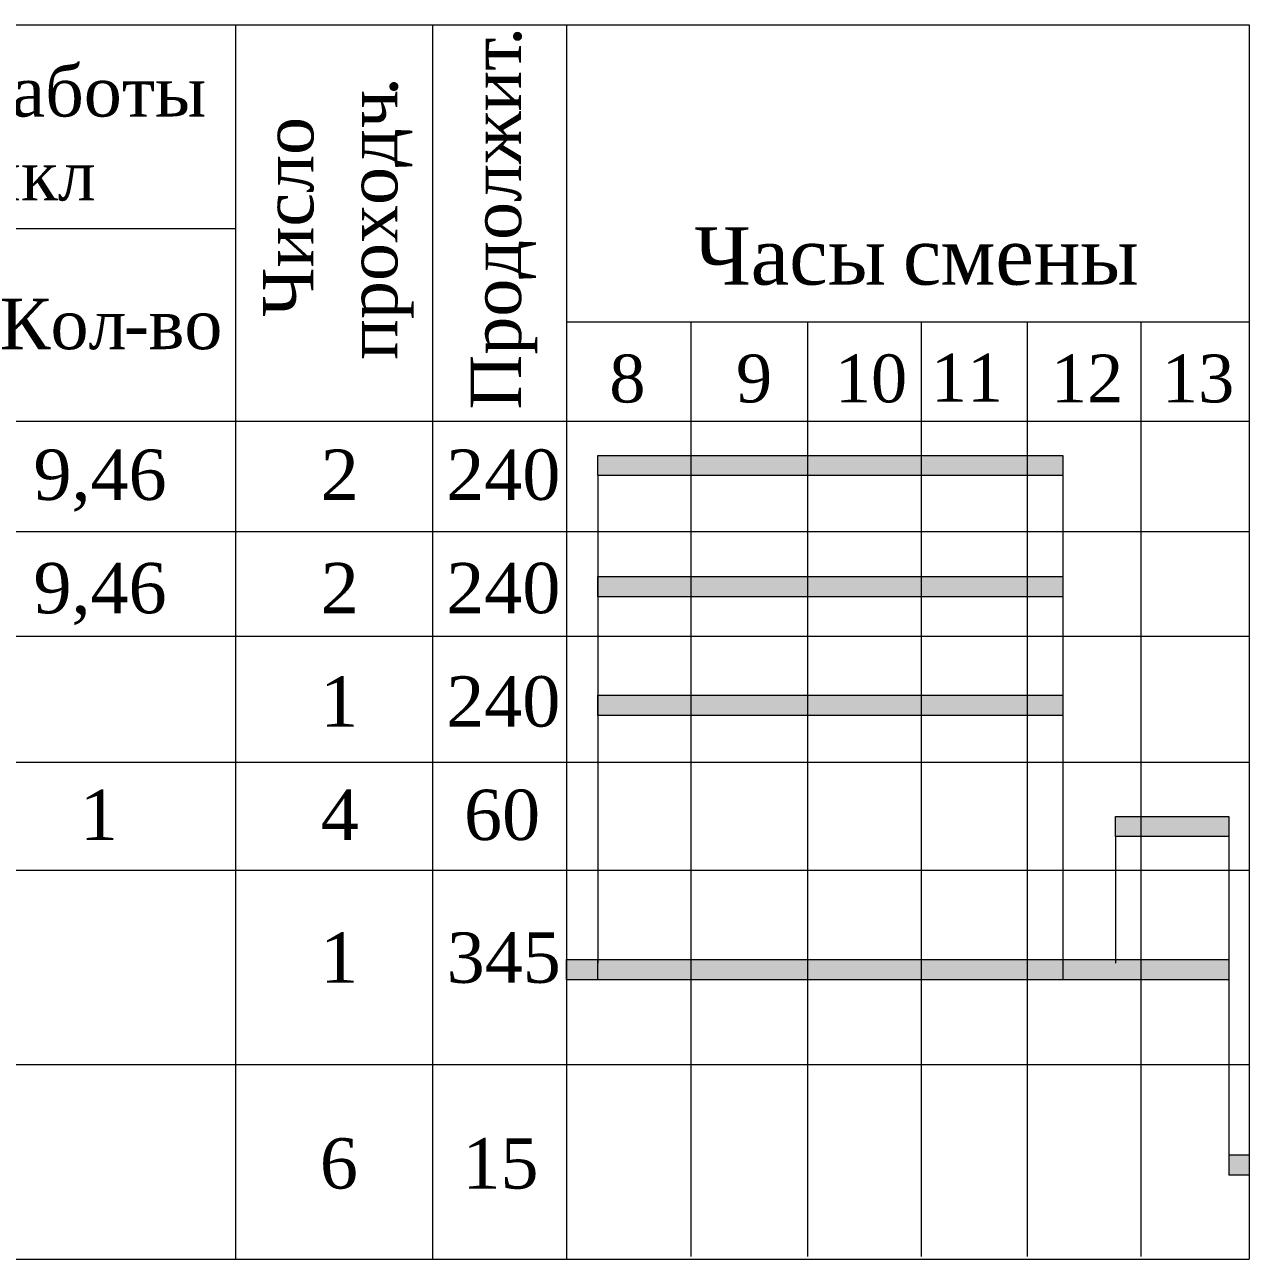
# Model space of a CAD drawing. Header units: millimetres. Extents: x -46762 to 217101, y -107409 to 31524.
# Drawn here: x 171050 to 174089, y -103304 to -100240 of the extents above; entities that cross this region are included whole.
import ezdxf

# ---------------------------------------------------------------- set-up
doc = ezdxf.new("R2010")
doc.units = ezdxf.units.MM
doc.styles.get("Standard").update_dxf_attribs({"font": 'TIMES.TTF'})

msp = doc.modelspace()

# ---------------------------------------------------------------- hatches: boundary and pattern name
at = {"lineweight": 0}
for points in [[(172472.1076488197, -101308.7805019722), (173626.6759802216, -101308.7805019722), (173626.6759802216, -101358.9297508186), (172472.1076488197, -101358.9297508186)], [(172472.1076488197, -101609.6759950507), (173626.6759802216, -101609.6759950507), (173626.6759802216, -101659.8252438971), (172472.1076488197, -101659.8252438971)], [(172472.1076488197, -101904.0754079657), (173626.6759802216, -101904.0754079657), (173626.6759802216, -101954.2246568121), (172472.1076488197, -101954.2246568121)], [(173757.0160351768, -102255.0559410087), (173757.0160351768, -102204.9066921623), (174038.2856079658, -102204.9066921623), (174038.2856079658, -102255.0559410087)], [(172394.2964713298, -102610.1259884269), (172394.2964713298, -102559.9767395805), (174038.2856079658, -102559.9767395805), (174038.2856079658, -102610.1259884269)], [(174089.0323551967, -103045.2488816982), (174089.0323551967, -103095.3981305446), (174038.2856079658, -103095.3981305446), (174038.2856079658, -103045.2488816982)]]:
    msp.add_hatch(color=7, dxfattribs=at).paths.add_polyline_path(points)

# ---------------------------------------------------------------- linework, layer by layer
at = {"lineweight": 20}
for p, q in [((168089.5008920314, -100239.5800083753), (174089.0323551967, -100239.5800083754)), ((171572.9787028241, -100239.5800083753), (171572.9787028241, -103304.2813448362)), ((172061.6293008226, -100239.5800083754), (172061.6293008226, -103304.2813448362)), ((172394.2964713298, -100239.5800083754), (172394.2964713298, -103304.2813448362)), ((174089.0323551967, -100239.5800083754), (174089.0323551967, -103304.2813448362)), ((170203.2769433265, -100745.3981478261), (171572.9787028241, -100745.3981478261)), ((172394.2964713298, -100977.4919695375), (174089.0323551967, -100977.4919695375)), ((172394.2964713298, -101223.4449578347), (174089.0323551967, -101223.4449578347))]:
    msp.add_line(p, q, dxfattribs=at)
at = {"lineweight": 9}
for p, q in [((172703.2547621438, -100977.4919695375), (172703.2547621439, -103297.6640583314)), ((172992.3482305398, -100977.4919695375), (172992.3482305399, -103297.6640583315)), ((173274.9193050512, -100977.4919695375), (173274.9193050512, -103297.6640583315)), ((173537.4654951043, -100977.4919695375), (173537.4654951043, -103297.6640583315)), ((173819.8962895591, -100977.4919695375), (173819.8962895591, -103297.6640583315)), ((168089.5008920314, -101223.4449578347), (172394.2964713298, -101223.4449578347)), ((168089.5008920314, -101497.4262864319), (174089.0323551967, -101497.4262864319)), ((168089.5008920314, -101757.1449451044), (174089.0323551967, -101757.1449451044)), ((168089.5008920314, -102069.9717375662), (174089.0323551967, -102069.9717375662)), ((168089.5008920314, -102338.1917154893), (174089.0323551967, -102338.1917154893)), ((168089.5008920314, -102821.0923532477), (174089.0323551967, -102821.0923532477)), ((168089.5008920314, -103304.2813448362), (174089.0323551967, -103304.2813448362))]:
    msp.add_line(p, q, dxfattribs=at)
at = {"color": 7, "lineweight": 0}
for p, q in [((172472.1076488197, -101308.7805019722), (173626.6759802216, -101308.7805019722)), ((172472.1076488197, -101358.9297508186), (172472.1076488197, -101308.7805019722)), ((173626.6759802216, -101308.7805019722), (173626.6759802216, -101358.9297508186)), ((172472.1076488197, -101358.9297508186), (172472.1076488197, -102569.4889474827)), ((173626.6759802216, -101358.9297508186), (172472.1076488197, -101358.9297508186)), ((173626.6759802216, -101358.9297508186), (173626.6759802216, -102569.4889474827)), ((172472.1076488197, -101609.6759950507), (173626.6759802216, -101609.6759950507)), ((172472.1076488197, -101659.8252438971), (172472.1076488197, -101609.6759950507)), ((173626.6759802216, -101609.6759950507), (173626.6759802216, -101659.8252438971)), ((173626.6759802216, -101659.8252438971), (172472.1076488197, -101659.8252438971)), ((172472.1076488197, -101904.0754079657), (173626.6759802216, -101904.0754079657)), ((172472.1076488197, -101954.2246568121), (172472.1076488197, -101904.0754079657)), ((173626.6759802216, -101904.0754079657), (173626.6759802216, -101954.2246568121)), ((173626.6759802216, -101954.2246568121), (172472.1076488197, -101954.2246568121)), ((173757.0160351768, -102204.9066921623), (174038.2856079658, -102204.9066921623)), ((173757.0160351768, -102255.0559410087), (173757.0160351768, -102204.9066921623)), ((174038.2856079658, -102204.9066921623), (174038.2856079658, -102255.0559410087)), ((174038.2856079658, -102255.0559410087), (173757.0160351768, -102255.0559410087)), ((173757.0160351768, -102255.0559410087), (173757.0160351768, -102568.8531950672)), ((174038.2856079658, -102255.0559410087), (174038.2856079658, -103095.3981305446)), ((172394.2964713298, -102559.9767395805), (174038.2856079658, -102559.9767395805)), ((172394.2964713298, -102610.1259884269), (172394.2964713298, -102559.9767395805)), ((172472.1076488197, -102610.1259884269), (172472.1076488197, -102559.9767395805)), ((173626.6759802216, -102559.9767395805), (173626.6759802216, -102610.1259884269)), ((174038.2856079658, -102559.9767395805), (174038.2856079658, -102610.1259884269)), ((174038.2856079658, -102610.1259884269), (172394.2964713298, -102610.1259884269)), ((174038.2856079658, -103045.2488816982), (174089.0323551967, -103045.2488816982)), ((174038.2856079658, -103045.2488816982), (174038.2856079658, -103095.3981305446)), ((174089.0323551967, -103045.2488816982), (174089.0323551967, -103095.3981305446)), ((174089.0323551967, -103095.3981305446), (174038.2856079658, -103095.3981305446))]:
    msp.add_line(p, q, dxfattribs=at)

# ---------------------------------------------------------------- texts
at = {"lineweight": 0}
for s, p in [('Продолжит', (172281.5913358557, -101195.1600704344)), ('.', (172281.5913358557, -100292.0418296269)), ('.', (171974.725267193, -100416.6813393602)), ('проходч', (171974.725267193, -101071.3316638014)), ('Число', (171766.3919338597, -100964.7166674063))]:
    msp.add_text(s, height=125, rotation=90, dxfattribs=at).set_placement(p)
for s, height, p in [('Объем работы', 125, (170341.8743770169, -100467.5991472216)), ('на цикл', 125, (170606.2038651207, -100675.9324805549)), ('Часы ', 142.5, (172711.7273943076, -100884.9036935229)), ('c', 142.5, (173229.2273943076, -100884.9036935229)), ('мены', 142.5, (173322.6178052665, -100884.9036935229)), ('Кол', 125, (170988.1223911334, -101045.0574732105)), ('во', 125, (171357.0841791651, -101045.0574732105)), ('-', 125, (171295.6205886821, -101045.0574732105)), ('8', 118.75, (172500.7917908855, -101177.3644956464)), ('9', 118.75, (172815.1501810997, -101177.0454896021)), ('10', 118.75, (173060.6206521478, -101177.0454896021)), ('11', 118.75, (173298.8553578871, -101175.0517018251)), ('12', 118.75, (173596.8388303434, -101177.1252411132)), ('13', 118.75, (173872.3683283438, -101177.1252411132))]:
    msp.add_text(s, height=height, dxfattribs=at).set_placement(p)
at = {"color": 7, "lineweight": 0}
for s, p in [('9,46', (171071.7951301876, -101419.1137732431)), ('2', (171784.7330525025, -101419.1137732431)), ('240', (172096.1686053676, -101419.1137732431)), ('9,46', (171071.7951301876, -101700.553552699)), ('2', (171784.7330525025, -101700.553552699)), ('240', (172096.1686053676, -101700.553552699)), ('1', (171783.3361527188, -101981.993332155)), ('240', (172096.1686053676, -101981.993332155)), ('1', (171187.1520155517, -102263.4326891841)), ('4', (171784.6429299358, -102263.4326891841)), ('60', (172140.328663046, -102263.4326891841)), ('1', (171783.3361527188, -102617.8382591608)), ('345', (172097.2050148845, -102617.8382591608)), ('6', (171782.4799883352, -103128.5987928053)), ('15', (172136.2731475449, -103128.5987928053))]:
    msp.add_text(s, height=125, dxfattribs=at).set_placement(p)

doc.saveas('drawing.dxf')
